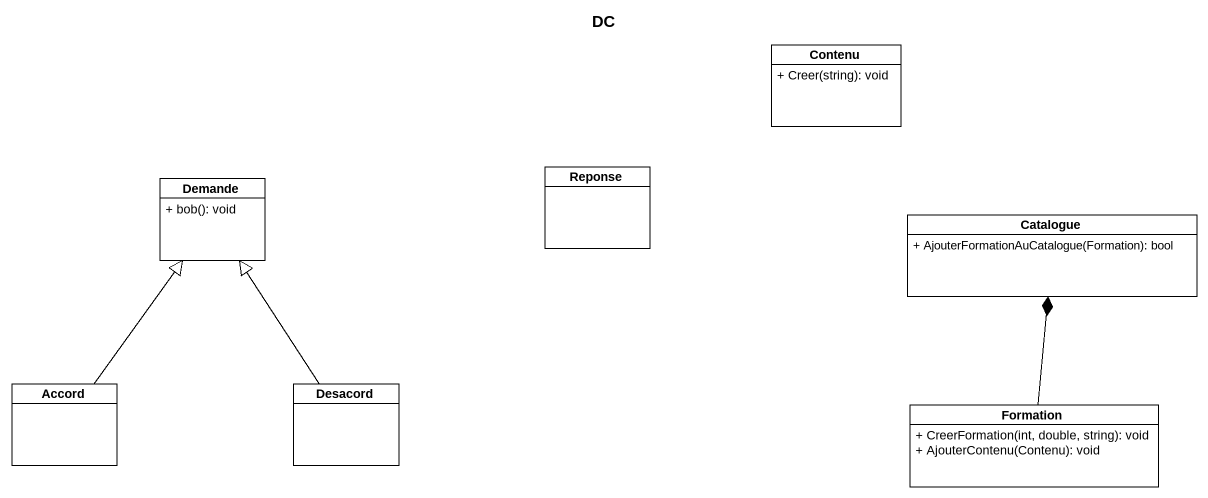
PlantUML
@startuml
title DC
hide circle
hide empty members
skinparam classAttributeIconSize 0
class Contenu {
  + Creer(string): void
}
class Reponse
class Demande {
  + bob(): void
}
class Catalogue {
  + AjouterFormationAuCatalogue(Formation): bool
}
class Accord
class Desacord
class Formation {
  + CreerFormation(int, double, string): void
  + AjouterContenu(Contenu): void
}
Accord -up-|> Demande
Desacord -up-|> Demande
Formation -up-* Catalogue
@enduml
